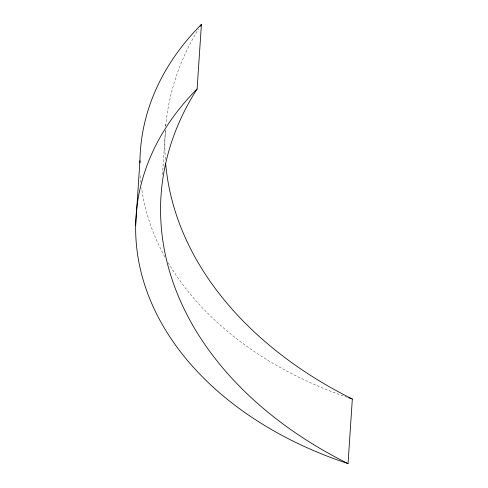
<?xml version="1.0" encoding="UTF-8"?>
<svg xmlns="http://www.w3.org/2000/svg" width="488" height="488" viewBox="0 0 488 488"><rect width="100%" height="100%" fill="white"/><g stroke="black" fill="none" stroke-linecap="round" stroke-linejoin="round"><path stroke-width="0.37" stroke-dasharray="2.44 1.83" d="M162.528 174.643L165.505 129.814M165.761 126.014L165.859 124.495M347.273 397.317A344.083 247.099 3.8 0 1 168.256 262.849M164.84 256.859A344.083 247.099 3.8 0 1 141.557 187.715M140.922 182.445A344.083 247.099 3.8 0 1 140.239 174.161M165.347 159.448A410.768 294.984 3.8 0 1 165.414 129.79M165.719 126.008A410.768 294.984 3.8 0 1 198.543 28.969"/><path stroke-width="0.73" d="M135.664 225.218L139.952 160.637M165.694 163.913A410.768 294.984 3.8 0 0 352.336 399.019L348.048 463.6A410.768 294.984 3.8 0 1 197.121 88.981L201.41 24.4A410.768 294.984 3.8 0 0 200.171 26.352M348.048 463.6A344.083 247.099 3.8 0 1 197.121 88.981M352.336 399.019A344.083 247.099 3.8 0 1 348.719 397.811M139.928 162.882A344.083 247.099 3.8 0 1 201.41 24.4"/></g></svg>
